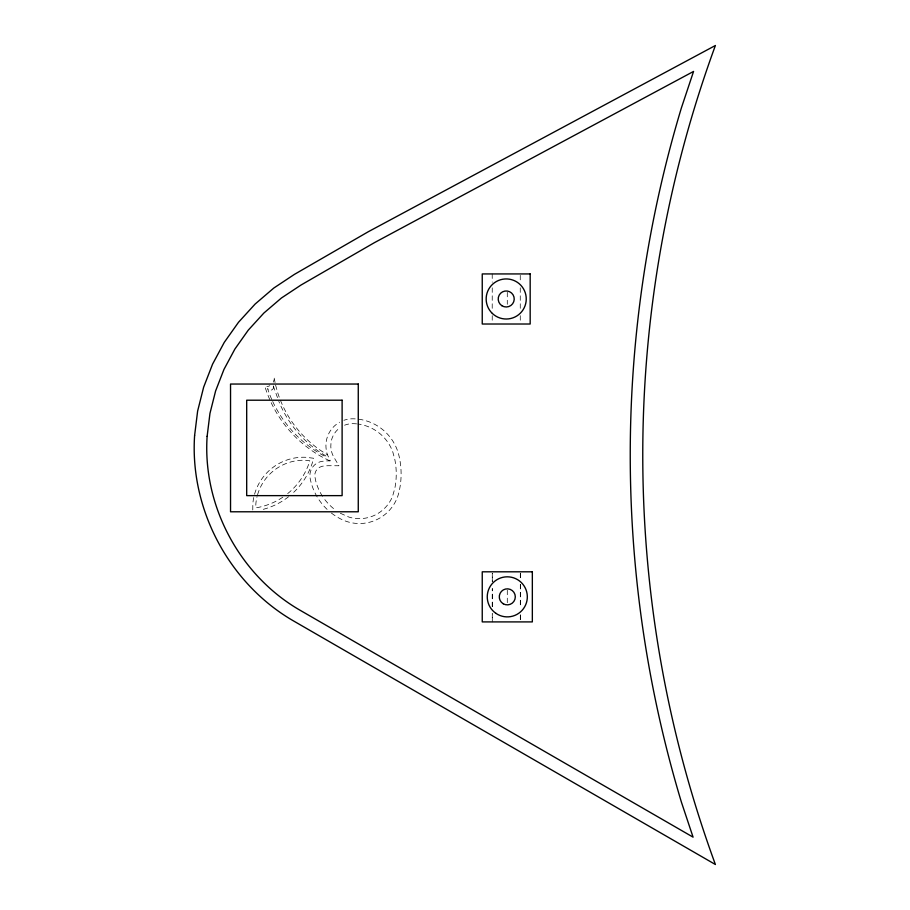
<?xml version="1.0" encoding="UTF-8"?>
<svg xmlns="http://www.w3.org/2000/svg" width="910" height="910" viewBox="0 0 910 910"><rect width="100%" height="100%" fill="white"/><g stroke="black" fill="none" stroke-linecap="round" stroke-linejoin="round"><path stroke-width="0.68" stroke-dasharray="4.55 3.41" d="M252.775 509.953L252.843 503.594A50.823 50.823 0 0 1 306.01 457.298L313.586 458.253L312.221 463.224A70.878 70.878 0 0 1 292.451 493.482M327.111 509.384A57.637 57.637 0 0 1 310.128 478.262A14.412 14.412 0 0 1 322.549 461.279A58.251 58.251 0 0 1 329.693 460.847L330.341 460.847L327.441 454.75A28.676 28.676 0 0 1 325.928 445.434A26.777 26.777 0 0 1 339.601 422.217M329.693 460.847L322.151 457.013A121.542 121.542 0 0 1 264.912 386.568A8.099 8.099 0 0 0 269.804 385.692M340.34 513.251L348.928 517.085A35.752 35.752 0 0 0 392.54 496.371L394.803 488.465A73.96 73.96 0 0 0 394.803 459.402L392.813 452.031A42.986 42.986 0 0 0 357.755 423.992M273.239 385.874L277.675 398.125M275.605 385.158L277.789 392.961A110.645 110.645 0 0 0 327.441 454.75M275.082 382.61L273.99 377.218A8.099 8.099 0 0 1 273.262 382.132M273.489 386.659C274.308 390.083 268.985 391.835 267.597 388.593L269.44 393.871A119.665 119.665 0 0 0 272.124 400.275M520.338 573.198L520.338 578.76M520.338 584.334L520.338 607.982M520.338 614.944L520.338 621.905M520.258 275.32L520.27 282.271M520.258 287.844L520.27 308.717M520.258 315.668L520.292 321.241M520.315 573.198L520.304 578.76M520.315 584.334L520.304 607.982M520.304 614.944L520.304 621.905M507.291 292.292L507.291 304.315M507.291 590.181L507.291 603.535M492.287 621.905L492.287 613.556L492.253 620.506M492.208 273.933L492.242 282.271M492.242 287.844L492.208 310.105M492.242 315.668L492.208 321.241M288.595 496.724A70.878 70.878 0 0 1 262.797 509.463M331.376 513.058A57.637 57.637 0 0 0 341.887 519.553A40.62 40.62 0 0 0 398.899 492.469A78.817 78.817 0 0 0 398.899 455.398A47.866 47.866 0 0 0 353.125 418.793A26.777 26.777 0 0 0 343.889 420.284M333.549 508.576A52.78 52.78 0 0 1 323.312 497.52M322.549 496.371A52.78 52.78 0 0 1 315.827 481.379L314.758 476.066A9.544 9.544 0 0 1 321.856 466.352L323.733 466.034A53.394 53.394 0 0 1 328.487 465.715L338.929 465.761L333.344 456.308A23.819 23.819 0 0 1 330.808 446.582L331.001 442.578A21.92 21.92 0 0 1 339.566 428.041M356.595 423.867A42.986 42.986 0 0 0 353.08 423.662A21.92 21.92 0 0 0 344.583 425.22M272.704 401.526A119.665 119.665 0 0 0 323.061 455.375L326.292 457.013L325.905 455.99L319.535 451.963A112.522 112.522 0 0 1 278.813 401.287M287.685 493.595A67.875 67.875 0 0 0 309.366 462.28L309.764 460.801L305.862 460.301A47.809 47.809 0 0 0 257.359 495.461M282.839 497.178A67.875 67.875 0 0 1 257.325 507.598L255.812 507.803L255.846 503.867A47.809 47.809 0 0 1 257.052 496.644M492.287 581.547L492.287 573.198L492.253 581.547M492.287 606.595L492.287 588.508L492.253 606.595"/><path stroke-width="1.36" d="M194.603 435.583C189.621 509.918 229.684 584.527 294.408 621.439L715.396 864.5A1190.678 1190.678 0 0 1 715.396 45.5L368.357 231.697L294.408 274.388L273.842 288.015L255.107 304.065L238.488 322.299L224.235 342.433L212.565 364.171L203.647 387.171L197.629 411.092L194.603 435.583M207.127 436.356C202.429 506.176 240.172 576.201 300.994 610.781L693.079 837.154L681.374 802.029A1203.213 1203.213 0 0 1 681.374 107.971L693.557 71.435L374.442 242.64L300.994 285.046L281.395 298.025L263.843 313.074L248.259 330.159L234.894 349.042L223.962 369.414L215.602 390.97L209.96 413.402L207.127 436.356M342.114 400.207L342.114 495.632L246.69 495.632L246.69 400.207L342.114 400.207M358.267 384.043L358.267 511.784L230.537 511.784L230.537 384.043L358.267 384.043M530.177 273.933L482.243 273.933L482.243 324.017L530.177 324.017L530.177 273.933M532.339 571.81L482.243 571.81L482.243 621.905L532.339 621.905L532.339 571.81M495.973 613.385A20.031 20.031 0 0 0 527.265 598.382A20.031 20.031 0 0 0 498.635 578.783A20.031 20.031 0 0 0 495.973 613.385M492.355 313.45A20.031 20.031 0 0 0 525.673 303.735A20.031 20.031 0 0 0 500.602 279.734A20.031 20.031 0 0 0 492.355 313.45M503.287 603.796A8.019 8.019 0 0 0 515.31 596.858A8.019 8.019 0 0 0 503.287 589.908A8.019 8.019 0 0 0 503.287 603.796M501.876 305.714A8.019 8.019 0 0 0 514.218 299.367A8.019 8.019 0 0 0 502.548 291.848A8.019 8.019 0 0 0 501.876 305.714"/></g></svg>
